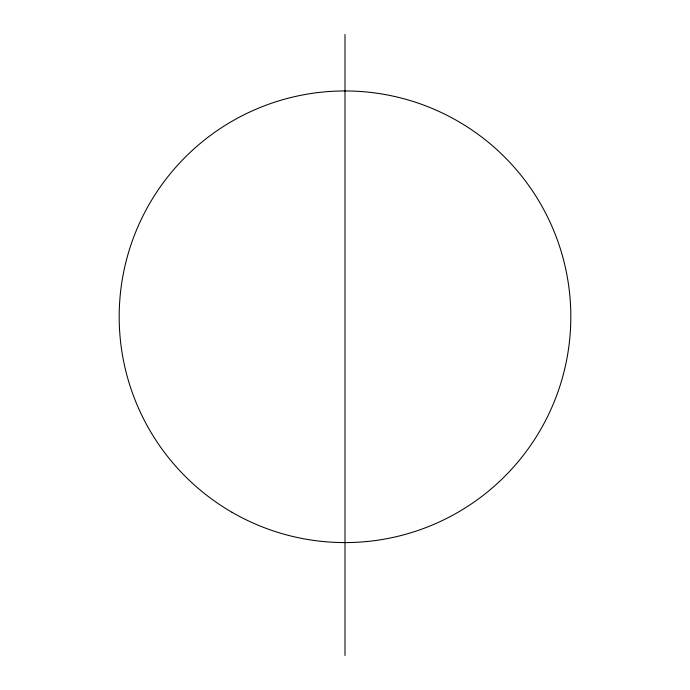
<?xml version="1.0" encoding="UTF-8"?>
<svg xmlns="http://www.w3.org/2000/svg" width="690" height="690" viewBox="0 0 690 690"><rect width="100%" height="100%" fill="white"/><g stroke="black" fill="none" stroke-linecap="round" stroke-linejoin="round"><path stroke-width="1.03" d="M345 34.5L345 655.5M232.09 512.334A225.82 225.82 0 0 0 570.82 316.77A225.82 225.82 0 0 0 232.09 121.207A225.82 225.82 0 0 0 232.09 512.334"/></g></svg>
